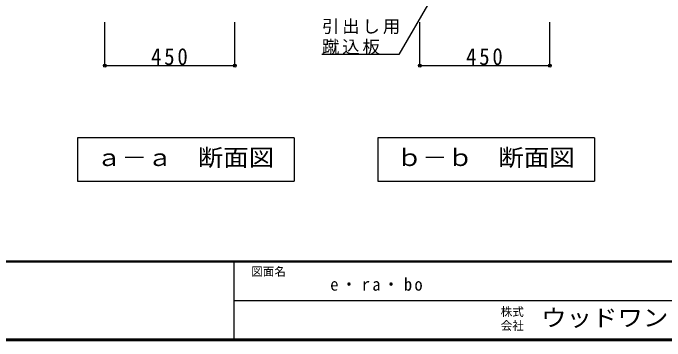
# Model space of a CAD drawing. Units: millimetres at full size, sheet at 1:20. Extents: x -3922 to 3878, y -2932 to 2722.
# Drawn here: x -786 to 1470, y -2864 to -1729 of the extents above; entities that cross this region are included whole.
import ezdxf
from ezdxf.enums import TextEntityAlignment as Align

# ---------------------------------------------------------------- set-up
doc = ezdxf.new("R2010")
doc.units = ezdxf.units.MM
doc.header["$LTSCALE"] = 20
doc.header["$PDMODE"] = 32
doc.header["$PDSIZE"] = 10
for name, color, linetype in [('0-A_文字', 7, 'Continuous'), ('0-B_寸法', 7, 'Continuous'), ('F-1_枠', 6, 'Continuous'), ('F-A_文字', 7, 'Continuous')]:
    doc.layers.add(name, color=color, linetype=linetype)
doc.styles.add('ＭＳ ゴシック', font='')
doc.styles.get('ＭＳ ゴシック').set_extended_font_data('MS Gothic')

msp = doc.modelspace()

# ---------------------------------------------------------------- linework, layer by layer
at = {"layer": '0-A_文字'}
for p, q in [((186.3, -2161.27), (186.3, -2311.27)), ((1226.3, -2161.27), (1226.3, -2311.27)), ((-563.7, -2311.27), (186.3, -2311.27)), ((476.3, -2311.27), (1226.3, -2311.27))]:
    msp.add_line(p, q, dxfattribs=at)
for points in [[(656.05, -1687.54), (548.97, -1873.01), (282.69, -1873.01)], [(186.3, -2161.27), (-563.7, -2161.27), (-563.7, -2311.27)], [(1226.3, -2161.27), (476.3, -2161.27), (476.3, -2311.27)]]:
    msp.add_lwpolyline(points, dxfattribs=at)
at = {"layer": '0-B_寸法', "color": 4}
for p, q in [((-468.7, -1911.27), (-468.7, -1761.27)), ((-18.7, -1911.27), (-18.7, -1761.27)), ((621.3, -1911.27), (621.3, -1761.27)), ((1071.3, -1911.27), (1071.3, -1761.27)), ((-468.7, -1911.27), (-18.7, -1911.27)), ((621.3, -1911.27), (1071.3, -1911.27))]:
    msp.add_line(p, q, dxfattribs=at)
at = {"layer": '0-B_寸法'}
for p in [(-468.7, -1911.27), (-18.7, -1911.27), (621.3, -1911.27), (1071.3, -1911.27)]:
    msp.add_point(p, dxfattribs=at)
at = {"layer": 'F-1_枠'}
for p, q in [((3877.97, -2587.71), (-3922.03, -2587.71)), ((3877.97, -2591.04), (-3922.03, -2591.04)), ((-22.03, -2591.04), (-22.03, -2857.71)), ((-22.03, -2724.37), (3871.3, -2724.38)), ((3877.97, -2857.71), (-3922.03, -2857.71)), ((3877.97, -2861.04), (-3922.03, -2861.04)), ((3877.97, -2864.37), (-3922.03, -2864.37))]:
    msp.add_line(p, q, dxfattribs=at)

# ---------------------------------------------------------------- texts
at = {"layer": '0-A_文字', "style": 'ＭＳ ゴシック', "width": 1.1}
for s, p in [('ａ－ａ\u3000断面図', (-498.7, -2276.27)), ('ｂ－ｂ\u3000断面図', (541.3, -2276.27))]:
    msp.add_text(s, height=58.65, dxfattribs=at).set_placement(p, align=Align.BOTTOM_LEFT)
at = {"layer": '0-A_文字', "char_height": 43.99, "attachment_point": 7, "style": 'ＭＳ ゴシック'}
for s, insert in [('\\T1.17;引出し用', (282.69, -1802.53)), ('\\T1.17;蹴込板', (282.69, -1873.01))]:
    msp.add_mtext(s, dxfattribs=dict(at, insert=insert))
at = {"layer": '0-B_寸法', "char_height": 58.65, "attachment_point": 7, "style": 'ＭＳ ゴシック'}
for insert in [(-308.7, -1910.06), (781.3, -1910.06)]:
    msp.add_mtext('\\T1.27;\\W0.9;450', dxfattribs=dict(at, insert=insert))
at = {"layer": 'F-A_文字', "style": 'ＭＳ ゴシック'}
for s, p in [('図面名', (37.97, -2647.71)), ('株式', (901.3, -2787.04)), ('会社', (901.3, -2835.04))]:
    msp.add_text(s, height=29.33, dxfattribs=at).set_placement(p, align=Align.BOTTOM_LEFT)
at = {"layer": 'F-A_文字', "style": 'ＭＳ ゴシック', "width": 1.1}
msp.add_text('ウッドワン・・・', height=58.65, dxfattribs=at).set_placement((1041.3, -2831.04), align=Align.BOTTOM_LEFT)
at = {"layer": 'F-A_文字', "insert": (311.3, -2691.04), "char_height": 43.99, "attachment_point": 7, "style": 'ＭＳ ゴシック'}
msp.add_mtext('\\T1.28;\\W0.95;e・ra・bo', dxfattribs=at)

doc.saveas('drawing.dxf')
